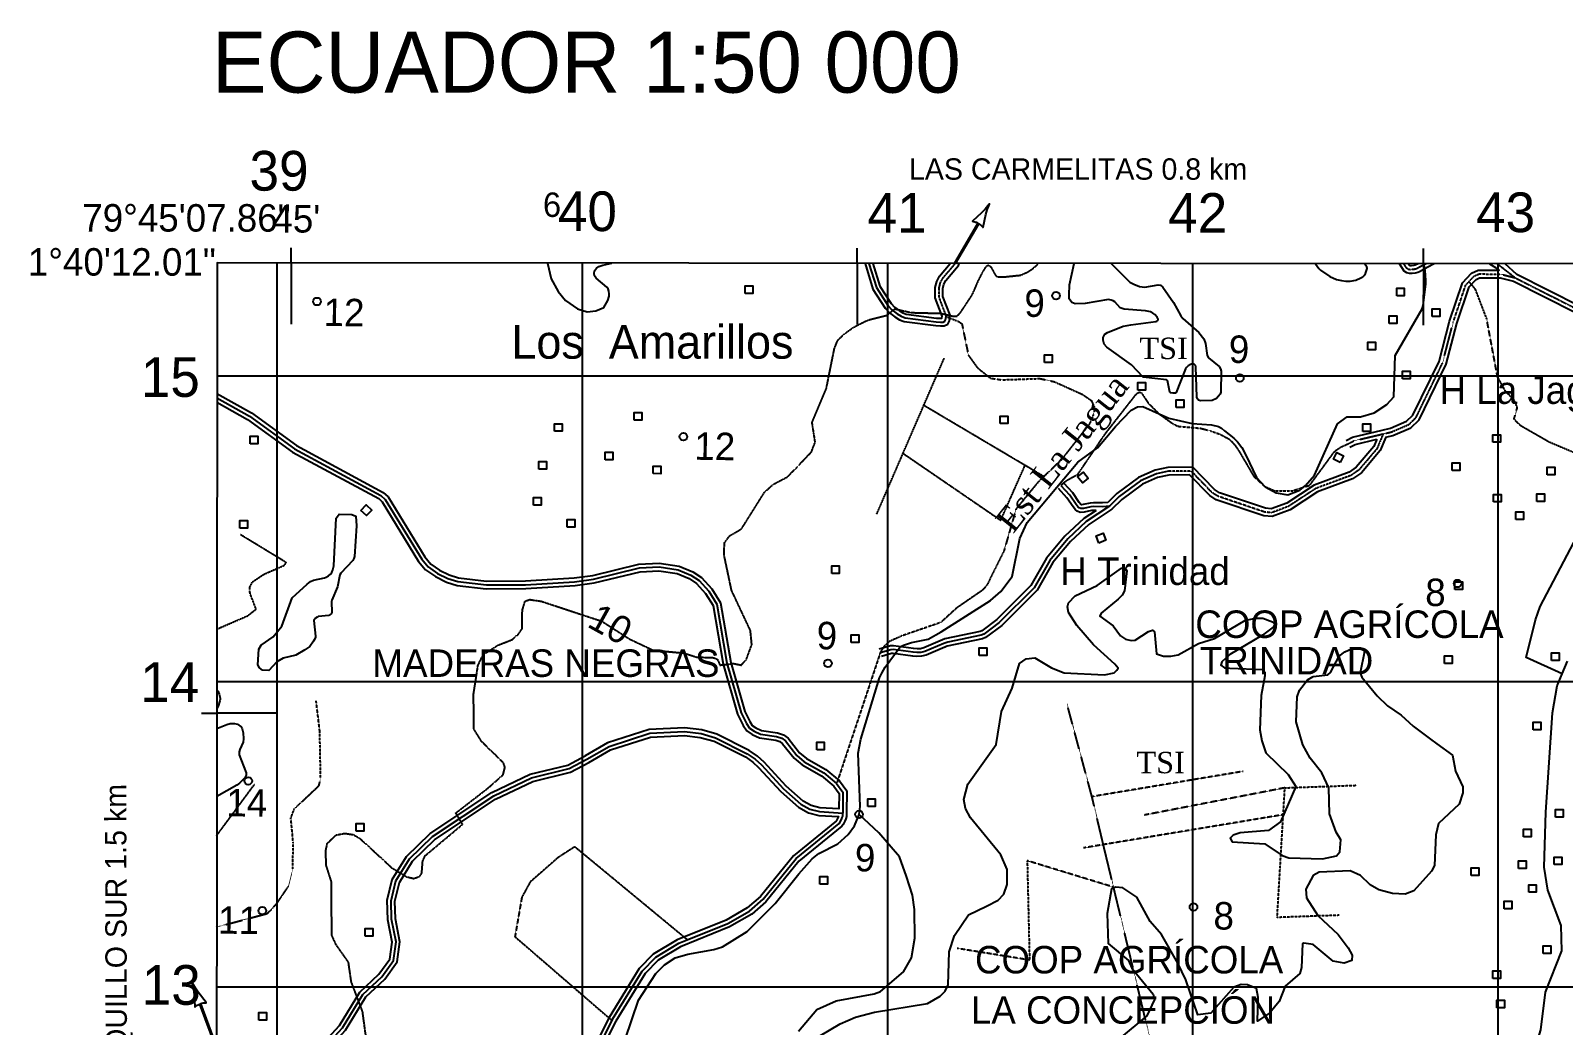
# Model space of a CAD drawing. Extents: x 638173 to 667318, y 9795622 to 9816401.
# Drawn here: x 638193 to 643213, y 9812874 to 9816131 of the extents above; entities that cross this region are included whole.
import ezdxf

# ---------------------------------------------------------------- set-up
doc = ezdxf.new("R2010")
doc.units = 0
doc.header["$MEASUREMENT"] = 0
doc.linetypes.add('DASHED', pattern=[0.75, 0.5, -0.25])
doc.linetypes.add('HIDDEN', pattern=[0.375, 0.25, -0.125])
for name, color, linetype in [('CAMINO4', 7, 'CONTINUOUS'), ('CAMINO5', 7, 'CONTINUOUS'), ('CAMINO6Y7', 7, 'CONTINUOUS'), ('CAUCECANALIZADO', 7, 'CONTINUOUS'), ('CUADRICULAUTM', 7, 'CONTINUOUS'), ('CURVASUPLEMENTAR', 7, 'CONTINUOUS'), ('EDIFICACION', 7, 'CONTINUOUS'), ('INFORMACIONMARGI', 7, 'CONTINUOUS'), ('NOMBREAREASSITIO', 7, 'CONTINUOUS'), ('NOMBRESPOBLADOS', 7, 'CONTINUOUS'), ('NOMBRESPROPIOS', 7, 'CONTINUOUS'), ('PANTANOINUNDACIO', 7, 'CONTINUOUS'), ('PARALELACAMINO', 7, 'CONTINUOUS'), ('PROYECCION', 7, 'CONTINUOUS'), ('PUENTE', 7, 'CONTINUOUS'), ('PUNTOALTURA', 7, 'CONTINUOUS'), ('RIOINTERMITENTE', 7, 'CONTINUOUS'), ('RIOPERENNE', 7, 'CONTINUOUS'), ('TEXTOAZUL', 7, 'CONTINUOUS'), ('VALORCUADRICULAR', 7, 'CONTINUOUS'), ('VALORCURVANIVEL', 7, 'CONTINUOUS'), ('VALORGEOGRAFICO', 7, 'CONTINUOUS')]:
    doc.layers.add(name, color=color, linetype=linetype)
doc.styles.add('cotas', font='SWITZN.TTF')
doc.styles.add('curvas', font='SWZCONDI.TTF')
doc.styles.add('escuelas', font='SWZCONLN.TTF')
doc.styles.add('marginal', font='UNVR57W.TTF')
doc.styles.add('poblados', font='SWZCONDN.TTF')
doc.styles.add('rios', font='TIMESI_0.TTF')
doc.styles.add('sitios', font='SWZCONLN.TTF')

# ---------------------------------------------------------------- blocks, each defined once
blk = doc.blocks.new('DESVIA')
at = {"layer": 'INFORMACIONMARGI', "color": 7, "linetype": 'Continuous'}
blk.add_lwpolyline([(202.16, 3.49), (185.9, 7.39), (147.68, 19.11), (146.85, 19.12), (146.96, 18.1), (149.36, 11.75), (149.85, 9.42), (150.15, 6.9), (150.53, 1.31), (-0.62, 1.3), (-0.61, -2.71), (150.58, -2.7), (150.4, -6.92), (149.98, -11.09), (149.1, -14.21), (146.85, -20.1), (146.86, -20.87), (147.8, -20.89), (188.55, -8.04), (203.45, -4.27), (223.03, -0.96), (223.77, -0.5), (223.03, 0.07), (202.16, 3.49)], close=True, dxfattribs=at)
blk = doc.blocks.new('COTA')
at = {"layer": 'PUNTOALTURA', "color": 1, "linetype": 'Continuous'}
blk.add_circle((0, 0), 12.5, dxfattribs=at)
blk = doc.blocks.new('CASA')
at = {"layer": 'EDIFICACION', "color": 4, "linetype": 'Continuous'}
blk.add_lwpolyline([(-12.57, -13.81), (-12.57, 11.18), (12.43, 11.18), (12.43, -13.82), (-12.57, -13.81)], close=True, dxfattribs=at)

msp = doc.modelspace()

# ---------------------------------------------------------------- linework, layer by layer
at = {"layer": 'CAMINO4', "color": 2, "linetype": 'HIDDEN'}
for points in [[(641191.6, 9815197.2), (641168.32, 9815258.45), (641168.58, 9815287.99), (641172.49, 9815304.67), (641180.17, 9815319.73), (641216.03, 9815362.08), (641221.01, 9815368.31)], [(642763.72, 9815367.22), (642742.07, 9815355.85), (642732.2, 9815350.67), (642725.31, 9815349.04), (642717.11, 9815348.12), (642710.29, 9815348.01), (642705.31, 9815349.16), (642700.35, 9815352.17), (642690.87, 9815367.27)], [(643054.46, 9815321.83), (642999.67, 9815364.68), (642995.57, 9815367.05)], [(642622.94, 9814810.44), (642650.58, 9814816.92), (642707.03, 9814841.12), (642730.76, 9814864.25), (642817.7, 9815042.6), (642852.53, 9815175.84), (642893.74, 9815298.77), (642903.81, 9815309.43), (642920.11, 9815326.68), (642936.35, 9815334.03), (643007.55, 9815333.67), (643054.46, 9815321.83)], [(643054.46, 9815321.83), (643261.07, 9815217.57), (643273.81, 9815204.05)], [(642622.94, 9814810.44), (642602.94, 9814762.3), (642543.39, 9814692.15), (642517.23, 9814674.32), (642402.72, 9814631.84), (642312.62, 9814572.88), (642257.82, 9814552.48), (642234.83, 9814554.43), (642081.19, 9814606.44), (642062.86, 9814618.06), (641994.3, 9814688.64), (641919.35, 9814687.92)], [(642507.98, 9814777.86), (642527.19, 9814787.97), (642622.94, 9814810.44)]]:
    msp.add_lwpolyline(points, dxfattribs=at)
at = {"layer": 'CAMINO5', "color": 7, "linetype": 'Continuous'}
msp.add_line((638803.03, 9814928.37), (638909.9, 9814868.62), dxfattribs=at)
for points in [[(640938.81, 9815368.51), (640963.34, 9815289.25), (641002.02, 9815229.72), (641014.13, 9815216.2), (641030.82, 9815203.84), (641044.46, 9815195.37), (641057.49, 9815190.63), (641158.67, 9815177.33), (641173.11, 9815176.36), (641181.88, 9815176.73), (641187.37, 9815179.21), (641189.92, 9815184.4), (641191.27, 9815194.72), (641191.6, 9815197.2)], [(638909.9, 9814868.62), (639056.64, 9814761.62), (639340.12, 9814608.77), (639353.88, 9814595.87)], [(641919.35, 9814687.92), (641880.23, 9814679.45), (641828.01, 9814656.52), (641758.62, 9814605.67), (641726.27, 9814573.49)], [(639353.88, 9814595.87), (639473.94, 9814400.27), (639495.22, 9814374.69), (639525.2, 9814353.83), (639559.26, 9814336.98), (639591.93, 9814326.74), (639685.73, 9814316.1), (639813.84, 9814316.64), (639974.66, 9814326.51), (640036.38, 9814334.97), (640187.01, 9814371.71), (640251.25, 9814374.88), (640313.63, 9814365.76), (640355.69, 9814347.79), (640382.31, 9814330.51), (640413.72, 9814295.55), (640440.79, 9814252.98), (640473.68, 9814059.48), (640520.1, 9813896.94), (640537.5, 9813862.11), (640547.46, 9813846.99), (640562.65, 9813836.95), (640583.48, 9813827.77), (640636.15, 9813819.54), (640652.83, 9813814.06), (640664.83, 9813805), (640702.68, 9813757.25), (640726.63, 9813736.84), (640790.64, 9813701.2), (640832.57, 9813665.99), (640853.37, 9813637.53), (640852.77, 9813569.16)], [(641726.27, 9814573.49), (641703.82, 9814571.98), (641674.4, 9814572.48), (641665.34, 9814571.65), (641641.58, 9814566.33), (641632.21, 9814565.85), (641626.89, 9814568.04), (641623.81, 9814570.43), (641617.31, 9814578.98), (641596.58, 9814609.36), (641568.41, 9814640)], [(641726.27, 9814573.49), (641650.67, 9814523.88), (641589.74, 9814466.8), (641530.75, 9814396.17), (641479.49, 9814306.2), (641365.37, 9814193), (641314.61, 9814155.08), (641306.38, 9814151.4), (641196.65, 9814128.32), (641184.04, 9814124.06)], [(641184.04, 9814124.06), (641122.21, 9814097.64), (641108.85, 9814094.78), (641096.03, 9814094.41), (641083.75, 9814095.37), (641018.3, 9814104.09), (641010.86, 9814103.83), (640975.93, 9814093.47)], [(640014.8, 9813745.53), (640087.33, 9813787.14), (640221.28, 9813830.19), (640334.43, 9813836), (640388.57, 9813829.21), (640435.97, 9813815.68), (640540.31, 9813763.36), (640566.27, 9813745.38), (640586.32, 9813726.64), (640658.41, 9813648.3), (640715.42, 9813598.09), (640745.02, 9813581.68), (640776.39, 9813573.81), (640852.77, 9813569.16)], [(638995.22, 9812607.28), (639087.4, 9812728.03), (639214.33, 9812865.5), (639280.7, 9812974.84), (639343.15, 9813032.97), (639381.83, 9813086.18), (639389.57, 9813147.14), (639375.23, 9813221.32), (639373.4, 9813282.17), (639389.09, 9813346.93), (639433.78, 9813419.23), (639509.01, 9813492.05), (639709.78, 9813625.85), (639832.99, 9813684.58), (639956.78, 9813714.57), (640014.8, 9813745.53)], [(640098.3, 9812893.85), (640195.66, 9813051.84), (640240.13, 9813097.31), (640315.56, 9813142.78), (640343.74, 9813154.16), (640476.1, 9813207.6), (640547.32, 9813247.98), (640592.3, 9813286.85), (640700.48, 9813420.46), (640841.15, 9813534.78), (640843.53, 9813538.05), (640848.43, 9813547.7), (640851.4, 9813554.68), (640852.68, 9813559.25), (640852.77, 9813569.16)], [(640098.3, 9812893.85), (639969.24, 9812637.81), (639878.86, 9812518.33), (639739.32, 9812366.97), (639628.92, 9812275.91), (639578.63, 9812250.75), (639325.97, 9812169.83)]]:
    msp.add_lwpolyline(points, dxfattribs=at)
at = {"layer": 'CAMINO6Y7', "color": 2, "linetype": 'HIDDEN'}
for p, q in [((641118.3, 9814903.61), (641185.16, 9815058.01)), ((641050.4, 9814746.79), (641118.3, 9814903.61)), ((641449.94, 9814707.29), (641118.3, 9814903.61)), ((640964.81, 9814549.11), (641050.4, 9814746.79)), ((641511.65, 9814670.76), (641449.94, 9814707.29)), ((641669.23, 9813622.68), (641588.21, 9813923.99)), ((642164.67, 9813705.53), (641669.23, 9813622.68)), ((638802.07, 9813495.33), (638926.11, 9813662.95)), ((642300.97, 9813651.6), (641841.61, 9813562.49)), ((642295.77, 9813563.63), (642300.97, 9813651.6)), ((642300.97, 9813651.6), (642537.07, 9813660.02)), ((641706.49, 9813465.65), (641669.23, 9813622.68)), ((642295.77, 9813563.63), (641706.49, 9813465.65)), ((640343.74, 9813154.16), (639974.99, 9813458.6)), ((641706.49, 9813465.65), (641641.15, 9813454.78)), ((641740.08, 9813326.28), (641706.49, 9813465.65)), ((641922.34, 9812570.07), (641740.08, 9813326.28))]:
    msp.add_line(p, q, dxfattribs=at)
for points in [[(643270.87, 9814739.31), (643167.04, 9814783.24), (643072.59, 9814837.48), (643051.77, 9814858.69), (643062.59, 9814896.97), (643051.32, 9814922.79), (643024.04, 9814949.65), (642997.69, 9814997.26), (642961.97, 9815188.24), (642925.46, 9815283.57), (642903.81, 9815309.43)], [(641191.27, 9815194.72), (641232.76, 9815178.2), (641243.07, 9815171.1), (641264.21, 9815068.6), (641293.47, 9815027.34), (641336.71, 9814992.78), (641373.78, 9814987.41), (641498.48, 9814991.58), (641545.8, 9814981.34), (641638.03, 9814939.79), (641666.85, 9814919.91), (641677.42, 9814896.63), (641675.31, 9814877.59), (641661.56, 9814843.73), (641569.29, 9814726.02), (641511.65, 9814670.76)], [(641568.41, 9814640), (641570.23, 9814644.2), (641576.64, 9814650.61), (641589.26, 9814659.63), (641608.08, 9814670.24), (641619.9, 9814676.25), (641625.51, 9814681.86), (641713, 9814811.1), (641813.79, 9814940.14), (641819.54, 9814944.99), (641825.29, 9814947.15), (641831.11, 9814945.04)], [(641831.11, 9814945.04), (641853.17, 9814911.76), (641864.99, 9814899.69), (641888.19, 9814876.62), (641934.02, 9814843.6), (641951.09, 9814835.4), (642025.08, 9814828.85), (642057.13, 9814820.41), (642089.35, 9814809.08), (642120.1, 9814792.59), (642137.09, 9814774.02), (642151.78, 9814752.6), (642199.26, 9814671.19), (642235.94, 9814637.99), (642268.78, 9814623.49), (642327.01, 9814624.52), (642382.53, 9814642.26), (642462.13, 9814750.6), (642469.06, 9814756.99), (642484.35, 9814767.32), (642507.98, 9814777.86)], [(641050.4, 9814746.79), (641370.41, 9814527.69), (641449.94, 9814707.29)], [(641511.65, 9814670.76), (641493.39, 9814653.26), (641420.4, 9814564.38), (641380.9, 9814427.43), (641325.01, 9814314.86), (641309.35, 9814297.73), (641226.93, 9814241.16), (641173.5, 9814192.84), (641046.67, 9814149.14), (641004.36, 9814130.09), (640989.55, 9814116.34), (640983.91, 9814108.36), (640976.05, 9814095), (640833, 9813665.63)], [(638802.53, 9814171.18), (638903.26, 9814214.8), (638931.35, 9814236.5), (638911.45, 9814288.54), (638910.4, 9814307.59), (638918.86, 9814325.57), (638956.74, 9814350.96), (639024.63, 9814380.6), (639029.7, 9814389.4), (638880.46, 9814480.18)], [(639045.23, 9813552.66), (639056.03, 9813581.98), (639137.33, 9813659), (639142.66, 9813682.76), (639139.88, 9813837.53), (639127.95, 9813936.62)], [(638801.87, 9813195.93), (638968.4, 9813240.33), (638997.59, 9813270.85), (639037.28, 9813329.19), (639051.62, 9813386.39), (639052.61, 9813473.54), (639045.23, 9813552.66)], [(642478.92, 9813234.31), (642275.89, 9813227.21), (642295.77, 9813563.63)], [(639974.99, 9813458.6), (639919.28, 9813422.6), (639829.11, 9813343.5), (639801.63, 9813293.34), (639779.14, 9813164.13), (640096.19, 9812890.42)], [(641740.08, 9813326.28), (641457.12, 9813412.92), (641464.57, 9813087.73), (641227.97, 9813125.87)]]:
    msp.add_lwpolyline(points, dxfattribs=at)
at = {"layer": 'CAUCECANALIZADO', "color": 132, "linetype": 'Continuous'}
msp.add_lwpolyline([(643209.71, 9814025.05), (643091.74, 9814078.21), (643122.27, 9814202.19), (643137.52, 9814245.21), (643258.91, 9814475.12)], dxfattribs=at)
at = {"layer": 'CUADRICULAUTM', "color": 2, "linetype": 'Continuous'}
for points in [[(639000, 9796943.25), (639000, 9797000), (639000, 9798000), (639000, 9799000), (639000, 9800000), (639000, 9801000), (639000, 9802000), (639000, 9803000), (639000, 9804000), (639000, 9805000), (639000, 9806000), (639000, 9807000), (639000, 9808000), (639000, 9809000), (639000, 9810000), (639000, 9811000), (639000, 9812000), (639000, 9813000), (639000, 9814000), (639000, 9815369.88)], [(640000, 9796942.47), (640000, 9797000), (640000, 9798000), (640000, 9799000), (640000, 9800000), (640000, 9801000), (640000, 9802000), (640000, 9803000), (640000, 9804000), (640000, 9805000), (640000, 9806000), (640000, 9807000), (640000, 9808000), (640000, 9809000), (640000, 9810000), (640000, 9811000), (640000, 9812000), (640000, 9813000), (640000, 9814000), (640000, 9815369.17)], [(641000, 9796941.7), (641000, 9797000), (641000, 9798000), (641000, 9799000), (641000, 9800000), (641000, 9801000), (641000, 9802000), (641000, 9803000), (641000, 9804000), (641000, 9805000), (641000, 9806000), (641000, 9807000), (641000, 9808000), (641000, 9809000), (641000, 9810000), (641000, 9811000), (641000, 9812000), (641000, 9813000), (641000, 9814000), (641000, 9815368.47)], [(642000, 9796940.92), (642000, 9797000), (642000, 9798000), (642000, 9799000), (642000, 9800000), (642000, 9801000), (642000, 9802000), (642000, 9803000), (642000, 9804000), (642000, 9805000), (642000, 9806000), (642000, 9807000), (642000, 9808000), (642000, 9809000), (642000, 9810000), (642000, 9811000), (642000, 9812000), (642000, 9813000), (642000, 9814000), (642000, 9815367.76)], [(643000, 9796940.15), (643000, 9797000), (643000, 9798000), (643000, 9799000), (643000, 9800000), (643000, 9801000), (643000, 9802000), (643000, 9803000), (643000, 9804000), (643000, 9805000), (643000, 9806000), (643000, 9807000), (643000, 9808000), (643000, 9809000), (643000, 9810000), (643000, 9811000), (643000, 9812000), (643000, 9813000), (643000, 9814000), (643000, 9815367.05)], [(638803.08, 9815000), (639000, 9815000), (640000, 9815000), (641000, 9815000), (642000, 9815000), (643000, 9815000), (644000, 9815000), (645000, 9815000), (646000, 9815000), (647000, 9815000), (648000, 9815000), (649000, 9815000), (650000, 9815000), (651000, 9815000), (652000, 9815000), (653000, 9815000), (654000, 9815000), (655000, 9815000), (656000, 9815000)], [(638801.74, 9814000), (639000, 9814000), (640000, 9814000), (641000, 9814000), (642000, 9814000), (643000, 9814000), (644000, 9814000), (645000, 9814000), (646000, 9814000), (647000, 9814000), (648000, 9814000), (649000, 9814000), (650000, 9814000), (651000, 9814000), (652000, 9814000), (653000, 9814000), (654000, 9814000), (655000, 9814000), (656000, 9814000)], [(638801.74, 9813000), (639000, 9813000), (640000, 9813000), (641000, 9813000), (642000, 9813000), (643000, 9813000), (644000, 9813000), (645000, 9813000), (646000, 9813000), (647000, 9813000), (648000, 9813000), (649000, 9813000), (650000, 9813000), (651000, 9813000), (652000, 9813000), (653000, 9813000), (654000, 9813000), (655000, 9813000), (656000, 9813000)]]:
    msp.add_lwpolyline(points, dxfattribs=at)
at = {"layer": 'CURVASUPLEMENTAR', "color": 2, "linetype": 'DASHED'}
for points in [[(639769.72, 9814136.72), (639791.07, 9814155.57), (639802.74, 9814172.75), (639803.38, 9814232.76), (639812.28, 9814262.73), (639827.57, 9814267.97), (639865.59, 9814262.51), (640063.96, 9814197.01), (640154.2, 9814138.97), (640232.2, 9814102.12), (640331.67, 9814092.95), (640374.17, 9814079.79), (640429.5, 9814077.72), (640442.19, 9814072.43), (640450.65, 9814053.38), (640495.08, 9814058.67), (640520.46, 9814053.38), (640537.39, 9814072.43), (640554.92, 9814120.39), (640550.47, 9814166.73), (640488.76, 9814298.05), (640463.99, 9814415.13), (640465.53, 9814454.03), (640482.14, 9814476.54), (640521.37, 9814499.57), (640596.62, 9814619.48), (640624.86, 9814645.04), (640672.6, 9814670.25), (640749.98, 9814750.69), (640762.67, 9814783.49), (640752.53, 9814847.93), (640799.26, 9814959.29), (640825.54, 9815089.67), (640834.86, 9815113.09), (640840.35, 9815121.13), (640862.37, 9815141.06), (640888.93, 9815159.9), (640928.28, 9815179.98), (640941.51, 9815184.72), (640993.82, 9815197.74), (640998.58, 9815199.73), (641022.86, 9815219.86), (641078.1, 9815207.59), (641174.15, 9815205.14), (641214.81, 9815195.7), (641227.34, 9815195.75), (641239.15, 9815208.51), (641277.57, 9815266.75), (641299.5, 9815316.98), (641309.6, 9815336.6), (641319.85, 9815353.9), (641325.61, 9815361.58), (641331.51, 9815362.67), (641338.42, 9815356.46), (641353.62, 9815328.85), (641359.56, 9815325.08), (641367.88, 9815325.08), (641379.89, 9815324.25), (641435.24, 9815330.06), (641458.83, 9815340.45), (641474.2, 9815350.69), (641494.66, 9815368.13)], [(639296.36, 9812799.66), (639279.97, 9812919.58), (639243.21, 9813016.33), (639233.87, 9813080.44), (639193.26, 9813138.22), (639179.12, 9813169.31), (639178.18, 9813344.13), (639161.22, 9813397.01), (639159.28, 9813444.37), (639164.57, 9813469.77), (639193.14, 9813497.28), (639221.7, 9813502.57), (639250.26, 9813498.34), (639271.41, 9813485.64), (639375.61, 9813389.87), (639424.27, 9813360.24), (639447.54, 9813354.95), (639466.58, 9813361.3), (639473.99, 9813371.88), (639477.02, 9813411.46), (639485.09, 9813429.55), (639607.8, 9813532.2), (639585.58, 9813569.24), (639692.03, 9813651.64), (639740.22, 9813694.32), (639746.45, 9813719.16), (639741.3, 9813733.52), (639670.11, 9813802.98), (639644.82, 9813843.71), (639643.56, 9813958.03), (639658.05, 9814051.7), (639670.52, 9814079.34), (639686.26, 9814094.83), (639723.04, 9814118.54), (639769.72, 9814136.72)]]:
    msp.add_lwpolyline(points, dxfattribs=at)
at = {"layer": 'PANTANOINUNDACIO', "color": 2, "linetype": 'Continuous'}
for points in [[(639885.47, 9815369.25), (639897.94, 9815318.45), (639920.26, 9815277.08), (639944.58, 9815247.45), (639983.72, 9815219.94), (640015.45, 9815210.42), (640044.37, 9815213.32), (640070.31, 9815224.51), (640083.03, 9815246.77), (640087.86, 9815261.8), (640087.81, 9815269.12), (640086.2, 9815277.51), (640084.22, 9815285.04), (640079.91, 9815290.85), (640044.66, 9815320.75), (640039.79, 9815327.93), (640038.22, 9815335.31)], [(640038.22, 9815335.31), (640039.79, 9815344.62), (640046.21, 9815353.35), (640053.66, 9815358.49), (640066.5, 9815362.59), (640096.75, 9815369.1)], [(641731.54, 9815367.95), (641793.21, 9815306.66), (641806.54, 9815300.43), (641825.29, 9815293.14), (641842.71, 9815290.46), (641886, 9815298.23), (641893.48, 9815296.82), (641901.28, 9815290.79), (641936.07, 9815240.33), (641960.02, 9815197.17), (641966.96, 9815187.8), (642019.63, 9815141.92), (642035.63, 9815121.19), (642041.07, 9815106.48), (642046.1, 9815067), (642050.91, 9815058.91), (642085.36, 9815030.99), (642090.42, 9815023.07), (642092.51, 9815015.36), (642091.28, 9814947.19), (642088.61, 9814940.29), (642083.88, 9814933.53), (642077.09, 9814925.79), (642062.79, 9814919.93), (642024.33, 9814918.41), (642018.48, 9814920.52), (642014.85, 9814924.73), (642013.16, 9814930.8), (642009.79, 9815029.54), (642007.86, 9815034.8), (642004.51, 9815037.63), (641998.84, 9815039.77), (641991.62, 9815037.96), (641984.4, 9815033.22), (641978.31, 9815028.04), (641975.05, 9815023.96), (641945.08, 9814946.35), (641941.54, 9814943.68), (641934.89, 9814943.5), (641928.01, 9814944.58), (641924.65, 9814947.28), (641916.91, 9814984.77), (641913.12, 9814987.66), (641836.84, 9814996.69), (641798.94, 9815036.27), (641717.46, 9815094.75), (641709.21, 9815103.74), (641706, 9815117.57), (641706.27, 9815126.3), (641711.46, 9815136.53), (641719.89, 9815142.14), (641771.01, 9815162.63), (641784.62, 9815165.71), (641796.95, 9815167), (641878.17, 9815178.37), (641881.44, 9815179.33), (641885.42, 9815182.13), (641886, 9815186.21), (641882.87, 9815192.47), (641874.64, 9815201.09), (641869.05, 9815205.41), (641860.62, 9815210.15), (641844.79, 9815213.58), (641774.22, 9815218.93), (641768.04, 9815220.43), (641761.44, 9815223.42), (641744.57, 9815242.29), (641739.16, 9815245.58), (641731.77, 9815248.77), (641723.36, 9815250.01), (641646.59, 9815237.47), (641614.7, 9815235.86), (641602.97, 9815240.67), (641594.45, 9815252.26), (641594.47, 9815265.8), (641595.24, 9815298.82), (641610.98, 9815368.03)], [(642401.1, 9815367.47), (642412.53, 9815352.27), (642418.26, 9815346.77), (642448.12, 9815325.34), (642470.54, 9815316.42), (642486.57, 9815312.36), (642500.96, 9815310.22), (642515.04, 9815310.61), (642533.06, 9815313.6), (642550.33, 9815321.49), (642556.26, 9815325.04), (642560.84, 9815328.62), (642564.97, 9815335.57), (642568.73, 9815344.95), (642570.6, 9815352.47), (642569.1, 9815357.91), (642562.04, 9815367.36)], [(639169.34, 9814216.33), (639134.62, 9814212.38), (639130.85, 9814210.56), (639125.85, 9814206.93), (639122.23, 9814202.79), (639120.34, 9814199.11), (639126.25, 9814148.72), (639125.85, 9814144.99), (639123.09, 9814137.06), (639119.81, 9814131.63), (639107.21, 9814114.89), (639091.14, 9814103.07), (639061.96, 9814085.47), (639020.47, 9814076.54), (638999.04, 9814063.74), (638973.32, 9814036.16), (638952.17, 9814037.22), (638942.65, 9814044.63), (638936.45, 9814054.43), (638940.07, 9814105.4), (638947.48, 9814118.54), (638987.22, 9814146.48), (639015.65, 9814181.42), (639049.58, 9814273.36), (639098.91, 9814318.82), (639109.69, 9814326.78), (639119.36, 9814331.79), (639155.43, 9814338.67), (639161.15, 9814340.96), (639168.85, 9814345.82), (639175.33, 9814350.68), (639179.21, 9814356.51), (639182.42, 9814365.27), (639185.71, 9814378.17), (639194.01, 9814534.88), (639203.67, 9814548), (639244.53, 9814546.14), (639257.54, 9814541.23), (639260.39, 9814509.14), (639253.66, 9814409.15), (639251.91, 9814402.35), (639248.42, 9814395.98), (639208.56, 9814354.94), (639205.11, 9814348.86), (639198.21, 9814309.81), (639179.57, 9814265.78), (639178.78, 9814261.34), (639179.57, 9814225.57), (639176.92, 9814221.6), (639173.29, 9814217.63), (639169.34, 9814216.33)], [(641197.97, 9813006.74), (641201.53, 9813114.13), (641218.75, 9813167.7), (641265.28, 9813235.43), (641323.88, 9813264.25), (641362.41, 9813284.18), (641380.32, 9813303.4), (641391.05, 9813335.64), (641390.88, 9813383.71), (641370.92, 9813432.22), (641271.46, 9813552.92), (641255.03, 9813583.71), (641250.02, 9813613.22), (641262.63, 9813663.58), (641355.12, 9813793.82), (641372.91, 9813901.84), (641407.28, 9813977.58), (641431.57, 9814058.21), (641453.53, 9814074.27), (641482.35, 9814077.48), (641536.38, 9814045.04), (641578.34, 9814028.13), (641710.38, 9814021.3), (641741.38, 9814028.41), (641750.98, 9814036.95), (641754.99, 9814043.44), (641743.72, 9814056.51), (641673.91, 9814119.58), (641619.98, 9814183.41), (641592.74, 9814225.48), (641589.55, 9814244), (641592.18, 9814256.88), (641614.56, 9814280.29), (641685.98, 9814313.52), (641765.9, 9814370.29), (641778.48, 9814370.83), (641783.26, 9814361.61), (641775.53, 9814297.12), (641767.98, 9814282.55), (641754.89, 9814269.43), (641699.33, 9814223.24), (641694.62, 9814213.16), (641739.16, 9814181.5), (641762.45, 9814149.8), (641779.54, 9814138.38), (641797.23, 9814133.47), (641810.66, 9814135.09), (641854.31, 9814163.54), (641867.84, 9814167.69), (641873.66, 9814162.71), (641881.04, 9814090.82), (641903.01, 9814082.68), (641927.04, 9814082.62), (641951.48, 9814087.6), (642017.7, 9814123.67), (642070.42, 9814140.79), (642171.61, 9814200.12), (642207.08, 9814207.06), (642228.83, 9814207.06), (642260.1, 9814194.82), (642268.09, 9814187.88), (642262.82, 9814177.82), (642227.71, 9814151.62), (642120.57, 9814088.13), (642094.93, 9814064.26), (642091.82, 9814053.68), (642103.09, 9814044.54), (642120.47, 9814043.49), (642228.99, 9814038.94), (642234.95, 9814030.26), (642234.95, 9814018.02), (642223.94, 9813953.97), (642219.5, 9813841.85), (642225.23, 9813805.47), (642238.29, 9813766.54), (642312.07, 9813695.57), (642336.73, 9813656), (642287.12, 9813540.55), (642247.16, 9813511.81), (642154.99, 9813504.05), (642131.68, 9813496.83), (642122.22, 9813486.66), (642128.84, 9813474.79), (642235.62, 9813467.98), (642292.35, 9813430.1), (642314, 9813422.62), (642424.5, 9813419.35), (642469.93, 9813429.22), (642481.55, 9813442.14), (642484.68, 9813481.02), (642468.84, 9813506.9), (642447.56, 9813566.71), (642445.58, 9813651.61), (642421.86, 9813700.33), (642384.4, 9813748.41), (642360.13, 9813792.72), (642338.24, 9813868.23), (642341.12, 9813949.47), (642349.15, 9813971.77), (642375.06, 9814005.11), (642393.52, 9814016.31)], [(642393.52, 9814016.31), (642442, 9814021.55), (642450.42, 9814029.58), (642479.11, 9814082.7), (642496.92, 9814096.9), (642519.81, 9814106.2), (642544.5, 9814109.82), (642556.74, 9814103.7), (642562.06, 9814097.79), (642547.88, 9814027.83), (642552.66, 9814013.93), (642603.46, 9813952.52), (642636.71, 9813919.86), (642682.1, 9813889.66), (642721.28, 9813853.67), (642778.54, 9813811.22), (642799.21, 9813795.44), (642850.58, 9813758.4), (642860.19, 9813706.27), (642884.37, 9813655.26), (642884.26, 9813635.14), (642871.67, 9813598.52), (642803.78, 9813534.5), (642795.28, 9813498.15), (642790.99, 9813396.82), (642780.94, 9813378.47), (642723.02, 9813314.65), (642695.4, 9813303.9), (642653.56, 9813305.27), (642608.58, 9813317.32), (642580.03, 9813334.38), (642549.04, 9813365.04), (642515.07, 9813380.21)], [(638802.39, 9813973.75), (638807.3, 9813966.52), (638810.75, 9813958.19), (638814.08, 9813945.46), (638814.11, 9813942.08), (638812.77, 9813936.42), (638806.83, 9813919.41), (638802.35, 9813911.62)], [(638802.31, 9813845.87), (638835.57, 9813859.05), (638846.81, 9813861.88), (638861, 9813861.88), (638870.33, 9813860.39), (638882.66, 9813851.43), (638885.84, 9813844.92), (638888.63, 9813831.26), (638890.5, 9813811.85), (638889.42, 9813801.1)], [(638889.42, 9813801.1), (638878.18, 9813777.5), (638875.75, 9813769.07), (638876.31, 9813759.57), (638898.88, 9813700.74), (638898.34, 9813693.11), (638894.23, 9813684.53), (638876.68, 9813666.6), (638867.85, 9813660.79), (638802.16, 9813623.64)], [(642515.07, 9813380.21), (642413.12, 9813375.35), (642393.68, 9813364.33), (642370.03, 9813320.28), (642372.43, 9813291.19), (642409.44, 9813233.3), (642475.67, 9813171.91), (642508.61, 9813128.14), (642521.36, 9813103.77), (642520.64, 9813086.12), (642495.02, 9813077.96), (642459.79, 9813084.64), (642393.95, 9813138.33), (642363.6, 9813143.15), (642358.66, 9813141.09), (642355.99, 9813062.96), (642349.68, 9813043.91), (642302.53, 9813002.35), (642282.4, 9812952.42), (642251.98, 9812915.05), (642211.4, 9812888.11), (642214.05, 9812965.1), (642207.58, 9812994.62), (642178.15, 9813006.95), (642157.55, 9813007.88), (642133.89, 9812999.36), (642058.19, 9812914.03), (642016.42, 9812908.69), (641976.9, 9813023.2), (641949.98, 9813077.36), (641896.61, 9813170.95), (641859.56, 9813213.47), (641816.64, 9813293.67), (641770.24, 9813324.51), (641746.97, 9813326.63), (641733.22, 9813321.34), (641719.12, 9813240.19), (641722.73, 9813142.19), (641789.19, 9813086.36), (641799.49, 9813061.04), (641870.15, 9812976.54), (641874.32, 9812958.33), (641848.76, 9812905.04), (641757.98, 9812829.88)], [(640744.64, 9812819.64), (640844.37, 9812879.48), (640895.03, 9812901.2), (640956.72, 9812916.9), (641129.95, 9812945.99), (641171.47, 9812969.15), (641188.7, 9812985.93), (641197.97, 9813006.74)]]:
    msp.add_lwpolyline(points, dxfattribs=at)
at = {"layer": 'PARALELACAMINO', "color": 7, "linetype": 'Continuous'}
for p, q in [((641231.83, 9815361.86), (641234.61, 9815368.3)), ((642769.43, 9815356.1), (642769.06, 9815355.9)), ((642769.43, 9815356.1), (642769.06, 9815355.9)), ((642789.77, 9815367.26), (642769.43, 9815356.1)), ((642971.16, 9815367.07), (642991.42, 9815355.26)), ((638803.02, 9814914.05), (638903.16, 9814858.07)), ((638803.04, 9814942.68), (638916.64, 9814879.17))]:
    msp.add_line(p, q, dxfattribs=at)
for points in [[(640925.87, 9815368.52), (640951.91, 9815283.9), (640992.06, 9815222.1), (641005.67, 9815206.91), (641023.79, 9815193.49), (641038.97, 9815184.07), (641054.5, 9815178.42), (641157.44, 9815164.88), (641172.95, 9815163.84), (641184.82, 9815164.34), (641196.61, 9815169.67), (641202.05, 9815180.73), (641204.4, 9815198.7)], [(640951.89, 9815368.5), (640974.77, 9815294.6), (641011.98, 9815237.34), (641022.59, 9815225.49), (641037.85, 9815214.19), (641049.95, 9815206.67), (641060.48, 9815202.84), (641159.9, 9815189.78), (641173.27, 9815188.88), (641177.93, 9815189.07), (641178.8, 9815195.71)], [(641178.8, 9815195.71), (641155.8, 9815256.21), (641156.09, 9815289.49), (641160.67, 9815309), (641169.69, 9815326.7), (641204.93, 9815368.32)], [(641204.4, 9815198.7), (641180.84, 9815260.69), (641181.07, 9815286.49), (641184.31, 9815300.34), (641190.65, 9815312.76), (641225.69, 9815354.15), (641231.83, 9815361.86)], [(642502.16, 9814788.92), (642522.78, 9814799.77), (642620.09, 9814822.61), (642646.66, 9814828.84), (642699.97, 9814851.69), (642720.48, 9814871.68), (642805.92, 9815046.96), (642840.54, 9815179.41), (642882.76, 9815305.35), (642912.71, 9815337.05), (642933.68, 9815346.54), (643003.01, 9815346.19), (642991.42, 9815355.26)], [(642769.06, 9815355.9), (642741.91, 9815341.42), (642736.35, 9815338.81), (642727.45, 9815336.7), (642717.91, 9815335.63), (642708.97, 9815335.49), (642700.54, 9815337.43), (642691.34, 9815343.02), (642676.38, 9815367.28)], [(642737.17, 9815367.24), (642728.05, 9815362.53), (642723.17, 9815361.38), (642716.31, 9815360.61), (642711.61, 9815360.53), (642709.36, 9815361.32), (642705.44, 9815367.26)], [(643334.29, 9815366.81), (643270.16, 9815226.14), (643268.66, 9815227.74), (643061.18, 9815332.44), (643023.17, 9815367.03)], [(642632.03, 9814799.73), (642654.5, 9814805), (642714.09, 9814830.55), (642741.04, 9814856.82), (642829.48, 9815038.24), (642864.52, 9815172.27), (642904.72, 9815292.19), (642927.51, 9815316.31), (642939.02, 9815321.52), (643005.97, 9815321.18), (643050.06, 9815310.05), (643253.48, 9815207.4), (643264.72, 9815195.47), (643292.64, 9815165.86), (643341.83, 9815052.52), (643370.11, 9815012.68), (643434.89, 9814972.81), (643469.81, 9814963.35), (643548.85, 9814957.08), (643630.91, 9814963.45), (643713.64, 9814987.6), (643857.24, 9815058.22), (643884.7, 9815064.63), (643987.58, 9815065.32)], [(638902.5, 9814858.44), (638903.16, 9814858.07), (638903.75, 9814857.64)], [(638902.5, 9814858.44), (638903.16, 9814858.07), (638903.75, 9814857.64)], [(638903.16, 9814858.07), (639049.96, 9814751.02), (639332.76, 9814598.54), (639344.11, 9814587.89)], [(638916.64, 9814879.17), (639063.32, 9814772.22), (639347.48, 9814619), (639363.65, 9814603.85)], [(642632.03, 9814799.73), (642613.73, 9814755.7), (642551.83, 9814682.77), (642523.01, 9814663.13), (642408.39, 9814620.61), (642318.29, 9814561.65), (642259.56, 9814539.79), (642232.26, 9814542.1), (642075.76, 9814595.08), (642054.92, 9814608.29), (641989.07, 9814676.09), (641920.76, 9814675.43)], [(642602.03, 9814792.69), (642592.15, 9814768.9), (642534.95, 9814701.53), (642511.45, 9814685.51), (642397.05, 9814643.07), (642306.95, 9814584.11), (642256.08, 9814565.17), (642237.4, 9814566.76), (642086.62, 9814617.8), (642070.8, 9814627.83), (641999.53, 9814701.19), (641917.94, 9814700.41)], [(642513.8, 9814766.8), (642531.6, 9814776.17), (642602.03, 9814792.69)], [(641917.94, 9814700.41), (641876.36, 9814691.4), (641821.73, 9814667.41), (641750.47, 9814615.2), (641720.82, 9814585.71)], [(641920.76, 9814675.43), (641884.1, 9814667.5), (641834.29, 9814645.63), (641766.77, 9814596.14), (641734.19, 9814563.73), (641658.43, 9814514.02), (641598.84, 9814458.2), (641541.06, 9814389.01), (641489.51, 9814298.53), (641373.55, 9814183.51), (641320.98, 9814144.24), (641310.26, 9814139.44), (641195.18, 9814115.24)], [(641720.82, 9814585.71), (641703.44, 9814584.49), (641673.93, 9814584.99), (641663.4, 9814584.02), (641639.88, 9814578.76), (641634.37, 9814578.48), (641633.21, 9814578.95), (641627.45, 9814586.29), (641606.39, 9814617.15), (641577.61, 9814648.46)], [(639363.65, 9814603.85), (639484.12, 9814407.57), (639503.75, 9814383.98), (639531.58, 9814364.62), (639563.93, 9814348.62), (639594.53, 9814339.03), (639686.41, 9814328.6), (639813.43, 9814329.14), (639973.43, 9814338.96), (640034.04, 9814347.27), (640185.2, 9814384.14), (640251.85, 9814387.42), (640317.05, 9814377.89), (640361.59, 9814358.86), (640390.5, 9814340.09), (640423.71, 9814303.13), (640452.69, 9814257.56), (640485.89, 9814062.25), (640531.8, 9813901.49), (640548.35, 9813868.36), (640556.49, 9813856.01), (640568.66, 9813847.96), (640587.03, 9813839.87), (640639.08, 9813831.73), (640658.7, 9813825.29), (640673.63, 9813814.01), (640711.72, 9813765.97), (640733.79, 9813747.16), (640797.76, 9813711.54), (640841.77, 9813674.59), (640865.91, 9813641.56), (640865.27, 9813569.05), (640865.16, 9813557.48), (640863.22, 9813550.53), (640859.77, 9813542.42), (640854.22, 9813531.5), (640850.37, 9813526.2), (640709.37, 9813411.58), (640601.31, 9813278.12), (640554.56, 9813237.72), (640481.55, 9813196.32), (640321.16, 9813131.56), (640247.95, 9813087.43), (640205.57, 9813044.1), (640109.22, 9812887.75)], [(641682.67, 9814559.84), (641674.87, 9814559.97), (641667.28, 9814559.28), (641643.28, 9814553.9), (641630.05, 9814553.22), (641620.57, 9814557.13), (641614.85, 9814561.56), (641607.17, 9814571.67), (641586.77, 9814601.57), (641559.21, 9814631.54)], [(639344.11, 9814587.89), (639463.76, 9814392.97), (639486.69, 9814365.4), (639518.82, 9814343.04), (639554.59, 9814325.34), (639589.33, 9814314.45), (639685.05, 9814303.6), (639814.25, 9814304.14), (639975.89, 9814314.06), (640038.72, 9814322.67), (640188.82, 9814359.28), (640250.65, 9814362.34), (640310.21, 9814353.63), (640349.79, 9814336.72), (640374.12, 9814320.93), (640403.73, 9814287.97), (640428.89, 9814248.4), (640461.47, 9814056.71), (640508.4, 9813892.39), (640526.65, 9813855.86), (640538.43, 9813837.97), (640556.64, 9813825.94), (640579.93, 9813815.67), (640633.22, 9813807.35), (640646.96, 9813802.83), (640656.03, 9813795.99), (640693.64, 9813748.53), (640719.47, 9813726.52), (640783.52, 9813690.86), (640823.37, 9813657.39), (640840.83, 9813633.5), (640840.38, 9813582.44), (640778.31, 9813586.22), (640749.65, 9813593.41), (640722.67, 9813608.37), (640667.16, 9813657.25), (640595.2, 9813735.45), (640574.14, 9813755.14), (640546.7, 9813774.14), (640440.53, 9813827.38), (640391.08, 9813841.49), (640334.89, 9813848.54), (640219.01, 9813842.59), (640082.25, 9813798.64), (640008.84, 9813756.52)], [(641682.67, 9814559.84), (641642.91, 9814533.74), (641580.64, 9814475.4), (641520.44, 9814403.33), (641469.47, 9814313.87), (641357.19, 9814202.49), (641308.24, 9814165.92), (641302.5, 9814163.36), (641187.7, 9814139.21)], [(641187.7, 9814139.21), (641118.41, 9814109.61), (641107.35, 9814107.24), (641096.34, 9814106.92), (641085.06, 9814107.81), (641018.91, 9814116.62), (641008.83, 9814116.27), (640972.38, 9814105.45)], [(641195.18, 9814115.24), (641126.01, 9814085.67), (641110.35, 9814082.32), (641095.72, 9814081.9), (641082.44, 9814082.93), (641017.69, 9814091.56), (641012.89, 9814091.39), (640979.48, 9814081.49)], [(641188.96, 9814112.53), (641188.47, 9814112.37), (641188.05, 9814112.19)], [(640020.81, 9813734.57), (640092.41, 9813775.64), (640223.55, 9813817.79), (640333.97, 9813823.46), (640386.06, 9813816.93), (640431.41, 9813803.98), (640533.92, 9813752.58), (640558.4, 9813735.62), (640577.44, 9813717.83), (640649.66, 9813639.35), (640708.17, 9813587.81), (640740.39, 9813569.95), (640774.47, 9813561.4), (640839, 9813557.47), (640837.09, 9813552.98), (640832.84, 9813544.6), (640831.93, 9813543.36), (640691.59, 9813429.34), (640583.29, 9813295.58), (640540.08, 9813258.24), (640470.65, 9813218.88), (640309.96, 9813154), (640232.31, 9813107.19), (640185.75, 9813059.58), (640087.38, 9812899.95)], [(638993.62, 9812625.77), (639077.82, 9812736.08), (639204.3, 9812873.06), (639270.91, 9812982.81), (639333.75, 9813041.3), (639369.83, 9813090.94), (639376.92, 9813146.73), (639362.77, 9813219.94), (639360.86, 9813283.48), (639377.41, 9813351.81), (639423.97, 9813427.13), (639501.13, 9813501.82), (639703.59, 9813636.75), (639828.78, 9813696.42), (639952.29, 9813726.35), (640008.84, 9813756.52)], [(639019.54, 9812618.53), (639096.98, 9812719.98), (639224.36, 9812857.94), (639290.49, 9812966.87), (639352.55, 9813024.64), (639393.83, 9813081.42), (639402.22, 9813147.55), (639387.69, 9813222.7), (639385.94, 9813280.86), (639400.77, 9813342.05), (639443.59, 9813411.33), (639516.89, 9813482.28), (639715.97, 9813614.95), (639837.2, 9813672.74), (639961.27, 9813702.79), (640020.81, 9813734.57)], [(640087.38, 9812899.95), (639958.59, 9812644.45), (639869.26, 9812526.36), (639730.71, 9812376.07), (639622.06, 9812286.45), (639573.9, 9812262.36), (639340.29, 9812187.53)], [(640109.22, 9812887.75), (639979.89, 9812631.17), (639888.46, 9812510.3), (639747.93, 9812357.87), (639635.78, 9812265.37), (639583.36, 9812239.14), (639345.82, 9812163.07)]]:
    msp.add_lwpolyline(points, dxfattribs=at)
at = {"layer": 'PROYECCION', "color": 7, "linetype": 'Continuous'}
for p, q in [((639046.1, 9815369.46), (639046.14, 9815419.46)), ((639046.1, 9815369.46), (639046.14, 9815419.46)), ((640900.35, 9815368.17), (640900.39, 9815418.17)), ((642754.62, 9815366.87), (642754.66, 9815416.87)), ((639046.1, 9815369.46), (639045.95, 9815169.46)), ((640900.35, 9815368.17), (640900.2, 9815168.17)), ((642754.62, 9815366.87), (642754.47, 9815166.87)), ((638752.22, 9813896.19), (638802.22, 9813896.15)), ((639002.22, 9813896), (638802.22, 9813896.15))]:
    msp.add_line(p, q, dxfattribs=at)
msp.add_lwpolyline([(638790.96, 9796943.41), (666604.83, 9796921.85), (666619.7, 9815350.33), (638803.33, 9815370.02)], close=True, dxfattribs=at)
at = {"layer": 'PUENTE', "color": 6, "linetype": 'Continuous'}
msp.add_line((642763.72, 9815367.22), (642742.07, 9815355.85), dxfattribs=at)
at = {"layer": 'RIOINTERMITENTE', "color": 132, "linetype": 'Continuous'}
for points in [[(642103.83, 9814820.52), (642133.45, 9814796.18), (642145.72, 9814784.27), (642160.11, 9814765.39), (642173.43, 9814741.25), (642208.01, 9814667.37), (642236.26, 9814636.92), (642272.66, 9814617.98), (642310.52, 9814610.64), (642349.65, 9814626.51), (642368.82, 9814641.81), (642398.03, 9814675.64), (642473.08, 9814843.53), (642505.25, 9814865.86), (642549.11, 9814866.79), (642593.27, 9814879.82), (642634.5, 9814906.14), (642658.05, 9814932.02), (642662.34, 9815066.92), (642750.94, 9815220.08), (642754.53, 9815230.75), (642762.36, 9815301.07), (642762.92, 9815310.67), (642762.17, 9815330.8), (642760.58, 9815343.97), (642755.96, 9815367.29)], [(641746.13, 9814834.66), (641797.1, 9814888.24), (641818.25, 9814898.82), (641836.24, 9814899.88), (641920.73, 9814861.48), (641997.53, 9814844.76), (642060.46, 9814840.62), (642083.73, 9814834.28), (642093.95, 9814829.04), (642103.83, 9814820.52)], [(640907.07, 9813563.88), (640907.1, 9813564.14), (640910.03, 9813590.77), (640903.16, 9813764.9), (640912.13, 9813811.11), (640973.56, 9814012.25), (640980.77, 9814027.14), (640992.06, 9814047.16), (641041.3, 9814112.77), (641051.76, 9814118.31), (641078.22, 9814126.96), (641132.34, 9814138.56), (641174.93, 9814162.79), (641336.99, 9814264.66), (641370.89, 9814294.01), (641407.98, 9814343.28), (641433.25, 9814468.11), (641457.29, 9814519.99), (641623.16, 9814717.5), (641687.54, 9814764.47), (641746.13, 9814834.66)], [(643280.09, 9812245.36), (643197.3, 9812331.62), (643105.11, 9812459.13), (643084.01, 9812496.71), (643071.46, 9812552.33), (643069.33, 9812615.19), (643077.2, 9812659.83), (643139.65, 9812859.15), (643155.24, 9812983.08), (643208, 9813118.33), (643206.55, 9813201.07), (643161.88, 9813316.33), (643150.93, 9813392.3), (643155.57, 9813572.11), (643177.37, 9813896.68), (643193.31, 9813985.71), (643209.71, 9814025.05), (643227.14, 9814066.85)], [(639802.51, 9812417.07), (639991.86, 9812555.59), (640054.04, 9812632.43), (640087.61, 9812697.56), (640113.9, 9812780.77), (640140.2, 9812827.84), (640183.45, 9812956.95), (640240.63, 9813044.07), (640269.19, 9813072.65), (640303.86, 9813094.5), (640344.93, 9813106.91), (640431.09, 9813122.45), (640459.11, 9813131.13), (640540.22, 9813181.71), (640631.57, 9813273.34), (640708.83, 9813370.1), (640753.04, 9813418.95), (640774.76, 9813436.39), (640836.51, 9813468.76), (640870.6, 9813498.72), (640891.9, 9813526.76), (640907.07, 9813563.88)]]:
    msp.add_lwpolyline(points, dxfattribs=at)
at = {"layer": 'RIOPERENNE', "color": 5, "linetype": 'Continuous'}
msp.add_lwpolyline([(640707.77, 9812855.34), (640767.98, 9812926.08), (640831.71, 9812954.1), (640955.86, 9812976.92), (640976.73, 9812985), (641051.47, 9813049.18), (641078.54, 9813095.3), (641088.5, 9813159.3), (641088.2, 9813253.37), (641081.09, 9813300.08), (641062.05, 9813361.17), (641038.32, 9813425.75), (640970.92, 9813504.62), (640907.16, 9813564.09)], dxfattribs=at)

# ---------------------------------------------------------------- block references
at = {"layer": 'EDIFICACION', "color": 4, "linetype": 'Continuous'}
for p in [(640546.01, 9815283.46), (642679.82, 9815276.11), (642796.01, 9815208.78), (642655.6, 9815186.18), (642585.01, 9815099.33), (641526.3, 9815058.09), (642698.98, 9815004.32), (641831.76, 9814967.03), (641957.65, 9814910.5), (640182.45, 9814869.59), (641381.14, 9814857.76), (638924.65, 9814792.19), (639921.54, 9814832.72), (642568.87, 9814832.17), (642994.55, 9814796.62), (640087.76, 9814739.27), (639870.36, 9814709.23), (640244.14, 9814694.02), (642861.32, 9814704.27), (643172.83, 9814690.06), (639852.31, 9814591.01), (642997.52, 9814601.32), (643138.64, 9814603.21), (643070.05, 9814544.42), (638890.35, 9814515.91), (639963.29, 9814519.2), (640829.18, 9814366.78), (642870.03, 9814314.94), (640892.86, 9814140.85), (641312.01, 9814099.01), (642836.6, 9814072.57), (643187.24, 9814081.97), (643126.73, 9813855.55), (640780.11, 9813790.27), (640947.15, 9813604.63), (643200.48, 9813569.36), (639271.29, 9813523.2), (643095.24, 9813504.63), (643079.35, 9813401.83), (643195.79, 9813413.91), (640790.03, 9813349.61), (642923.5, 9813377.98), (643112.29, 9813323.38), (643031.72, 9813268.88), (639301, 9813179.43), (643159.57, 9813122.97), (642995.16, 9813041.7), (643008.44, 9812945.64), (638953.01, 9812904.59)]:
    msp.add_blockref('CASA', p, dxfattribs=at)
for p, xscale, yscale, rotation in [((642475.62, 9814733.81), 0.9999985277015738, 0.9999985277015738, 62.50374334454416), ((641640.63, 9814668.55), 1.000002088178298, 1.000002088178298, 308.7793949540106), ((639293.31, 9814561.38), 0.9999993108026259, 0.9999993108026259, 317.3541903065771), ((641698.38, 9814470.65), 0.9999977882284496, 0.9999977882284496, 22.22640612054915)]:
    msp.add_blockref('CASA', p, dxfattribs=dict(at, xscale=xscale, yscale=yscale, rotation=rotation))
at = {"layer": 'INFORMACIONMARGI', "color": 7, "linetype": 'Continuous'}
for p, xscale, yscale, rotation in [((641220.43, 9815369.82), 0.9999993881607641, 0.9999993881607641, 59.882223328613), ((638799.7, 9812803.05), 0.999996834829467, 0.999996834829467, 110.3584701496678)]:
    msp.add_blockref('DESVIA', p, dxfattribs=dict(at, xscale=xscale, yscale=yscale, rotation=rotation))
at = {"layer": 'PUNTOALTURA', "color": 1, "linetype": 'Continuous'}
for p in [(639130.7, 9815243.84), (641551.53, 9815262.92), (642153.49, 9814993.6), (640331.05, 9814801), (642866.85, 9814320.61), (640804.07, 9814059.17), (638905.49, 9813674.13), (640906.3, 9813564.45), (638951.68, 9813249.17), (642001.76, 9813261.92)]:
    msp.add_blockref('COTA', p, dxfattribs=at)

# ---------------------------------------------------------------- texts
at = {"layer": 'INFORMACIONMARGI', "color": 7, "linetype": 'Continuous', "style": 'poblados'}
for s, height, p in [('ECUADOR 1:50 000', 200, (638786.76, 9815927.62)), ('LAS CARMELITAS 0.8 km', 70, (641069.69, 9815642.6))]:
    msp.add_text(s, height=height, dxfattribs=at).set_placement(p)
msp.add_text('JUNQUILLO SUR 1.5 km', height=70, rotation=90.15161, dxfattribs=at).set_placement((638508.8, 9812608.48))
at = {"layer": 'NOMBREAREASSITIO', "color": 2, "linetype": 'Continuous', "style": 'sitios'}
for s, p in [('COOP AGR%%205COLA', (642007.65, 9814142.36)), ('MADERAS NEGRAS', (639312.27, 9814014.83)), ('TRINIDAD', (642022.37, 9814022.85)), ('COOP AGR%%205COLA', (641286.01, 9813043.99)), ('LA CONCEPCI%%211N', (641272.6, 9812879.19))]:
    msp.add_text(s, height=90, dxfattribs=at).set_placement(p)
at = {"layer": 'NOMBRESPOBLADOS', "color": 7, "linetype": 'Continuous', "style": 'poblados'}
msp.add_text('Los  Amarillos', height=110, dxfattribs=at).set_placement((639767.67, 9815056.65))
at = {"layer": 'NOMBRESPROPIOS', "color": 6, "linetype": 'Continuous', "style": 'escuelas'}
for s, p in [('H La Jagua', (642807.84, 9814908.54)), ('H Trinidad', (641565.42, 9814315.74))]:
    msp.add_text(s, height=90, dxfattribs=at).set_placement(p)
at = {"layer": 'PUNTOALTURA', "color": 7, "linetype": 'Continuous', "style": 'cotas'}
for s, p in [('12', (639151.85, 9815163.92)), ('9', (641447.2, 9815193.96)), ('9', (642116.99, 9815043.07)), ('12', (640366.17, 9814725.77)), ('8', (642760.29, 9814247.13)), ('9', (640767.06, 9814105.52)), ('14', (638833.39, 9813558.49)), ('9', (640892.17, 9813378.47)), ('11', (638806.29, 9813174.31)), ('8', (642066.79, 9813188.07))]:
    msp.add_text(s, height=90, rotation=359.23808, dxfattribs=at).set_placement(p)
at = {"layer": 'TEXTOAZUL', "color": 4, "linetype": 'Continuous', "style": 'rios'}
for p in [(641824.38, 9815055.53), (641814.89, 9813699.5)]:
    msp.add_text('TSI', height=70, dxfattribs=at).set_placement(p)
at = {"layer": 'TEXTOAZUL', "color": 5, "linetype": 'Continuous', "style": 'rios'}
msp.add_text('Est La Jagua', height=80, rotation=51.62816, dxfattribs=at).set_placement((641410.92, 9814481.13))
at = {"layer": 'VALORCUADRICULAR', "color": 6, "linetype": 'Continuous', "style": 'poblados'}
for s, height, p in [('39', 130, (638909.73, 9815606.86)), ('6', 80, (639870.8, 9815520.74)), ('40', 130, (639919.79, 9815474.27)), ('42', 130, (641918.89, 9815468.81)), ('43', 130, (642927.46, 9815470.94)), ('41', 130, (640934.26, 9815469.46)), ('15', 130, (638553.66, 9814931.62)), ('14', 130, (638551.53, 9813933.01)), ('13', 130, (638556.82, 9812941.34))]:
    msp.add_text(s, height=height, dxfattribs=at).set_placement(p)
at = {"layer": 'VALORCURVANIVEL', "color": 2, "linetype": 'Continuous', "style": 'curvas'}
msp.add_text('10', height=90, rotation=330.92402, dxfattribs=at).set_placement((640011.81, 9814181.08))
at = {"layer": 'VALORGEOGRAFICO', "color": 2, "linetype": 'Continuous', "style": 'marginal'}
for s, rotation, p in [('79%%17645\'07.86"', 359.96276, (638361.82, 9815472.93)), ("45'", 359.96269, (638984.62, 9815469.69)), ('1%%17640\'12.01"', 359.9636, (638183.64, 9815328.72))]:
    msp.add_text(s, height=90, rotation=rotation, dxfattribs=at).set_placement(p)

doc.saveas('drawing.dxf')
